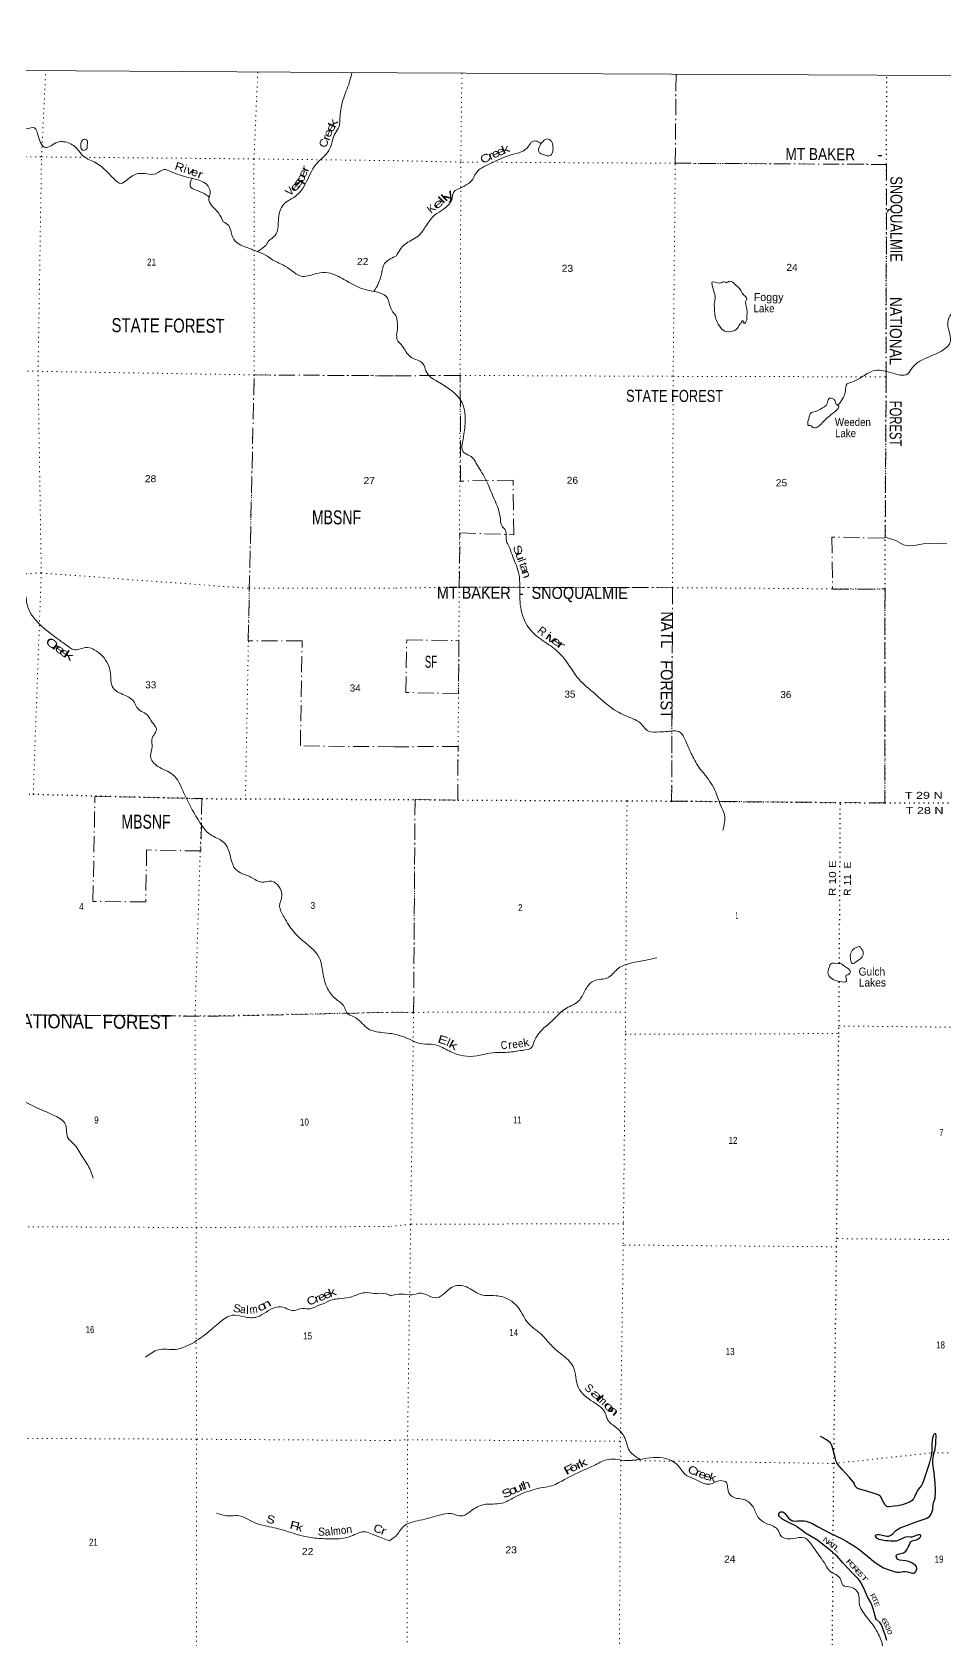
# Model space of a CAD drawing. Header units: feet. Extents: x -248627 to 3, y 0 to 184934.
# Drawn here: x -132437 to -109621, y 144746 to 184934 of the extents above; entities that cross this region are included whole.
import ezdxf
from ezdxf.enums import TextEntityAlignment as Align

# ---------------------------------------------------------------- set-up
doc = ezdxf.new("R2010")
doc.units = ezdxf.units.FT
doc.header["$LTSCALE"] = 80
doc.linetypes.add('DOT_DASHED', pattern=[7.7, 5, -1.2, 0.3, -1.2])
doc.linetypes.add('DOTTED', pattern=[1.5, 0.3, -1.2])
for name, color, linetype, lineweight in [('29', 7, 'Continuous', 25), ('30', 7, 'Continuous', 13), ('39', 7, 'Continuous', 13), ('4', 7, 'Continuous', 13), ('41', 7, 'Continuous', 13), ('44', 7, 'DOT_DASHED', 13), ('6', 7, 'DOTTED', 25), ('7', 7, 'DOTTED', 13)]:
    doc.layers.add(name, color=color, linetype=linetype, lineweight=lineweight)

msp = doc.modelspace()

# ---------------------------------------------------------------- linework, layer by layer
at = {"layer": '29'}
for points in [[(-110490.69, 148195.76), (-110587.82, 148155.67), (-110690.14, 148123.3), (-110794.45, 148099.31), (-110890.84, 148087.23), (-111011.52, 148072.18), (-111042.61, 148072.33), (-111069.96, 148082.61), (-111097.09, 148103.49), (-111122.09, 148132.62), (-111184.24, 148247.08), (-111205.62, 148299.68), (-111219.05, 148318.53), (-111239.01, 148339.33), (-111274.49, 148364.38), (-111326.65, 148385.49), (-111629.52, 148480.91), (-111780.07, 148522.53), (-111812.98, 148537.61), (-111840.11, 148560.57), (-111859.42, 148588.89), (-111886.03, 148660.76), (-111901.73, 148686.76), (-112002.15, 148806.08), (-112178.24, 148992.61), (-112297.21, 149130.36), (-112323.41, 149172.57), (-112334.78, 149201.32), (-112362.97, 149304.73), (-112401.96, 149463.13), (-112433.88, 149574.92), (-112445.4, 149606.23), (-112468.35, 149650.06), (-112482.96, 149666.76), (-112501.2, 149683.06), (-112583.15, 149743.99), (-112653.44, 149787.71), (-112683.33, 149804.51), (-112731.38, 149825.75)], [(-110516.15, 147107.53), (-110495.96, 147155.91), (-110468.83, 147195.57), (-110451.32, 147211.17), (-110412.47, 147226.88), (-110329.34, 147248.94), (-110293.51, 147264.45), (-110264.29, 147283.23), (-110245.41, 147301.67), (-110226.72, 147322.89), (-110220.46, 147337.5), (-110224.63, 147354.2), (-110241.33, 147366.72), (-110262.2, 147370.89), (-110285.16, 147370.89), (-110310.67, 147365.7), (-110422.91, 147322.89), (-110445.02, 147316.08), (-110477.18, 147314.54), (-110566.92, 147316.63), (-110594.51, 147313.24), (-110633.71, 147302.02), (-110788.16, 147226.88), (-110826.83, 147215.23), (-110871.65, 147210.18), (-110982.27, 147212.27), (-111040.83, 147217.83), (-111103.32, 147224.79), (-111224.38, 147243.58), (-111268.21, 147255.06), (-111291.17, 147268.62), (-111320.39, 147289.49), (-111337.68, 147311.09), (-111353.78, 147337.5), (-111350.86, 147355.82), (-111337.08, 147370.89), (-111307.86, 147379.24), (-111261.52, 147378.13), (-111070.56, 147337.65), (-111024.01, 147339.59), (-110988.53, 147350.02), (-110957.22, 147366.72), (-110930.11, 147389.16), (-110843.38, 147478.19), (-110802.77, 147504.47), (-110735.99, 147544.13), (-110643.27, 147580.93), (-110337.85, 147697.56), (-110091.06, 147782.06), (-110047.23, 147802.94), (-110007.57, 147830.07), (-109984.62, 147855.11), (-109955.4, 147901.03), (-109934.53, 147953.21), (-109922, 148001.21), (-109918.79, 148027.88), (-109913.65, 148134.79), (-109907.67, 148169.04), (-109866.84, 148283.3), (-109859.39, 148326.81), (-109851.04, 148406.12), (-109852.44, 148482.97), (-109860.72, 148660.91), (-109891.48, 148920.13), (-109913.66, 149090.71), (-109918.64, 149159.08), (-109917.84, 149247.25), (-109906.48, 149348.69), (-109896.96, 149403.79), (-109866.76, 149505.4), (-109861.48, 149537.37), (-109848.96, 149629.2), (-109843.89, 149723.06), (-109835.66, 149823.89), (-109838.52, 149856.7), (-109842.7, 149883.84), (-109852.3, 149894.94), (-109869.83, 149894.27), (-109884.44, 149888.01), (-109894.88, 149875.49), (-109909.49, 149844.18), (-109926.18, 149785.74), (-109936.62, 149731.47), (-109941.47, 149692.85), (-109944.97, 149650.07), (-109943.46, 149507.05), (-109958.31, 149380.11), (-110005, 149181.14), (-110028.46, 149099.06), (-110072.23, 148966.45), (-110145.73, 148741.8), (-110182.91, 148652.41), (-110207.35, 148599.71), (-110278.92, 148510.48), (-110300.87, 148476.48), (-110320.67, 148445.78), (-110372.5, 148338.65), (-110402.07, 148272.55), (-110418.82, 148250.77), (-110441.72, 148226.63), (-110490.69, 148195.76)], [(-111070.16, 144731.85), (-111106.12, 144843.72), (-111205.6, 145116.74), (-111220.83, 145143.14), (-111241.08, 145171.01), (-111326.65, 145252.41), (-111345.03, 145283.18), (-111362.14, 145333.81), (-111397.63, 145466.11), (-111408.05, 145498.69), (-111447.71, 145617.66), (-111473.84, 145677.84), (-111499.89, 145722.02), (-111557.63, 145819.02), (-111632.57, 145996.38), (-111681.46, 146108.15), (-111719.03, 146181.2), (-111744.85, 146221), (-111785.82, 146268.86), (-111926.59, 146408.74), (-112171.3, 146672.58), (-112313.87, 146834.48), (-112352.73, 146874.45), (-112426.57, 146936.75), (-112598.88, 147071.66), (-112758.43, 147199.74), (-112823.31, 147246.18), (-113102.81, 147414.72), (-113142.12, 147444.96), (-113301.08, 147565.55), (-113332.4, 147583.78), (-113452.87, 147643.56), (-113672.54, 147757.38), (-113695.56, 147771.62), (-113731.05, 147800.84), (-113754.01, 147827.97), (-113767.43, 147852.35), (-113770.7, 147880.15), (-113768.62, 147911.46), (-113756.09, 147932.33), (-113733.13, 147944.53), (-113701.83, 147946.94), (-113674.69, 147942.77), (-113644.62, 147928.48), (-113626.69, 147915.63), (-113546.18, 147811.22), (-113526.51, 147788.32), (-113497.28, 147761.18), (-113441.03, 147724.11), (-113411.71, 147717.35), (-113355.36, 147713.18), (-113305.89, 147717.15), (-113184.21, 147723.62), (-113134.19, 147719.51), (-113090.29, 147711.09), (-113021.41, 147690.22), (-112949.71, 147658.97), (-112790.02, 147572.7), (-112520.5, 147429.53), (-112190.68, 147272.94), (-112069.67, 147208.09), (-111851.68, 147073.72), (-111777.47, 147020.25), (-111464.65, 146760.35), (-111399.69, 146707.17), (-111261.94, 146615.34), (-111151.32, 146546.46), (-111066.19, 146509.36), (-110965.57, 146475.5), (-110863.3, 146446.28), (-110819.36, 146437.37), (-110756.85, 146440.02), (-110660.84, 146454.63), (-110617.08, 146453.21), (-110554.4, 146442.11), (-110553.97, 146442.02)], [(-110553.97, 146442.02), (-110427.08, 146414.97), (-110401.9, 146412.21), (-110374.9, 146423.32), (-110351.95, 146446.28), (-110334.66, 146475.3), (-110324.51, 146505.34), (-110322.73, 146540.2), (-110328.99, 146569.42), (-110345.68, 146594.47), (-110366.56, 146617.43), (-110393.03, 146636.24), (-110462.57, 146675.87), (-110529.35, 146703), (-110597.17, 146721.44), (-110756.85, 146740.57), (-110774.31, 146747.48), (-110804.86, 146763.53), (-110823.64, 146784.4), (-110833.56, 146809.36), (-110834.08, 146840.75), (-110827.82, 146861.62), (-110815.98, 146875.64), (-110790.25, 146888.76), (-110654.58, 146924.24), (-110630.91, 146936.29), (-110600.32, 146963.9), (-110562.75, 147009.81), (-110535.62, 147059.91), (-110516.15, 147107.53)]]:
    msp.add_lwpolyline(points, dxfattribs=at)
at = {"layer": '39'}
for points in [[(-126804.32, 179450.33), (-126629.82, 179573.54), (-126579.33, 179627.91), (-126532.84, 179700.45), (-126363.27, 179851.43), (-126279.95, 180228.55), (-126146.19, 180633.82), (-125891.93, 180804.8), (-125661.73, 181044.43), (-125322.02, 181653.06), (-125174.64, 181793.99), (-125002.93, 182009.53), (-124863.15, 182402.68), (-124766.1, 182573.98), (-124745.67, 182725.26), (-124731.19, 182933.04), (-124607.37, 183412.99), (-124500.04, 183699.27), (-124443.14, 183923.87)], [(-143119.97, 175594.09), (-142974.66, 175700.73), (-142913.83, 175898.33), (-142875.36, 176108.8), (-142767.89, 176356.03), (-142467.49, 176405.86), (-142116.67, 176469.71), (-141894.64, 176648.82), (-141467.02, 176833.57), (-140888.51, 176860.64), (-140235.84, 176659.57), (-139851.31, 176420.71), (-139657.97, 176333.55), (-139430.12, 176389.58), (-139264.35, 176661.62), (-139072.13, 177076.86), (-138928.78, 177217.8), (-138894.19, 177397.3), (-138911.76, 177714.1), (-138745.92, 178028.51), (-138572.09, 178302.56), (-138551.41, 178591.03), (-138625.58, 178817.16), (-138683.54, 179089.66), (-138731.22, 179473.1), (-138664.36, 179668.67), (-138484.88, 179724.8), (-138409.83, 179984.92), (-138356.92, 180267.28), (-138257.19, 180805.78), (-138144.14, 180906.43), (-137904.09, 181020.95), (-137724.28, 181256.64), (-137502.25, 181435.76), (-137431.49, 181554.66), (-137463.48, 181697.97), (-137459.21, 181831.13), (-137328.11, 181879.28), (-137138.68, 181866.79), (-137009.39, 182029.95), (-136940.4, 182284.03), (-136722.42, 182455.09), (-136072.88, 182754.39), (-135716.04, 182806.12), (-135512.77, 182640.26), (-135176.74, 182326.85), (-134981.1, 182399.08), (-134706.86, 182473.18), (-134358.01, 182561.24), (-134025.13, 182740.13), (-133700.48, 182822.19), (-133462.85, 182712.76), (-132922.83, 182634.99), (-132584.42, 182521.31), (-132378.8, 182541.07), (-132280.44, 182318.93), (-132081.39, 182048.16), (-131926.07, 182120.48), (-131766.71, 182190.77), (-131458.44, 182135.67), (-131313.53, 182020.37), (-131178.79, 181852.63), (-130888.84, 181692.65), (-130395.79, 181271.98), (-130214.61, 181152.57), (-130071.36, 181235), (-129784.86, 181397.84), (-129567.2, 181389.33), (-129341.45, 181394.92), (-129139.71, 181499.43), (-128998.7, 181458.79), (-128569.65, 181312.64), (-128001.81, 181016.92), (-127987.92, 180895.83), (-128020.37, 180782.91), (-127779.17, 180415.21), (-127662.66, 180195.05)], [(-131061.41, 182116.7), (-131063.23, 182227.67), (-131133.72, 182258.08), (-131202.34, 182203.74), (-131220.7, 182082.72), (-131180.57, 181981.76), (-131073.68, 182019.88), (-131061.41, 182116.7)], [(-123330.85, 179343.59), (-123121.31, 179629.63), (-122789.52, 179836.27), (-122617.21, 180047.61), (-122414.41, 180323.45), (-122016.78, 180624.57), (-121947.4, 180746.03), (-121907.68, 180927.21), (-121794.35, 181009.54), (-121424.05, 181258.44), (-121348.89, 181399.49), (-120978.59, 181648.38), (-120509.5, 181854.46), (-120129.5, 181984.16), (-120026.19, 182086.73), (-119928.9, 182203.46), (-119819.87, 182205.03), (-119717.09, 182146.04)], [(-119717.08, 182148.06), (-119751.64, 182075.5), (-119778.18, 181986.75), (-119754.17, 181920), (-119661.42, 181879.23), (-119485.87, 181848.21), (-119437.21, 181908.6), (-119418.52, 182068.06), (-119456.44, 182205.55), (-119563.25, 182264.55), (-119644.14, 182226.52), (-119717.09, 182146.04)], [(-128442.77, 181270.8), (-128479.4, 181066.31), (-128340.47, 180985.32), (-128139.07, 180900.17), (-128019.54, 180820.04)], [(-127663.23, 180196.13), (-127521.75, 180097.92), (-127461.59, 179930.33), (-127363.22, 179710.21), (-127049.09, 179546.15), (-126926.24, 179495.46), (-126805.39, 179450.82)], [(-126805.39, 179450.82), (-126557.68, 179337.33), (-126416.77, 179238.18), (-126112.7, 179088.26), (-125679.83, 178829.12), (-125318.91, 178903.03), (-125040.75, 178916.59), (-124646, 178754.38), (-124100.25, 178497.03), (-123892.73, 178454.23)], [(-123891.92, 178453.97), (-123783.55, 178643.67), (-123706.51, 178895.71), (-123605.22, 179175.96), (-123484.13, 179264.49), (-123330.85, 179343.59)], [(-123892.73, 178454.23), (-123673.16, 178385.19), (-123556.44, 178284.07), (-123474.26, 178031.7), (-123341.72, 177847.34)], [(-114720.71, 178478.45), (-114894.84, 178656.61), (-115029.97, 178699.58), (-115066.4, 178673.48), (-115126.92, 178689.88), (-115246.14, 178660.08), (-115439.89, 178683.1), (-115434.1, 178602.29), (-115384.22, 178418.31), (-115364.36, 178317.25), (-115385.14, 178135.58), (-115377.49, 178004.28), (-115363.95, 177822.47), (-115283.8, 177636.34), (-115159.12, 177480.33), (-114979.53, 177447.27), (-114803.58, 177537.43), (-114736.61, 177642.16), (-114694.02, 177700.55), (-114689.93, 177716.69), (-114669.75, 177714.59), (-114635.64, 177647.81), (-114603.25, 177675.94), (-114570.52, 177805.06), (-114567.89, 177992.86), (-114593.75, 178114.14), (-114595.44, 178213.1), (-114566.99, 178269.53), (-114601.14, 178322.18), (-114683.66, 178405.32), (-114720.71, 178478.45)], [(-112295.58, 175607.05), (-112107.24, 175957.14), (-112060.2, 176140.72), (-111981.35, 176174.72), (-111702.28, 176308.88), (-111417.08, 176467.24), (-110983.12, 176425.06), (-110549.13, 176395), (-110431.52, 176550.02), (-110214.9, 176726.84), (-109707.36, 176961.03), (-109488.6, 177178.23), (-109547.68, 177636.91), (-109413.48, 177927.16), (-109332.58, 177969.24), (-109243.27, 178112.26)], [(-123341.72, 177847.34), (-123300.31, 177562.5), (-123325.24, 177351.03), (-123292.72, 177213.3), (-123214.26, 177125.82), (-123015.27, 176850.34), (-122856.08, 176754.77), (-122658.59, 176636.82), (-122596.55, 176468.95), (-122300.63, 176197.11), (-121690.59, 175667.5), (-121613.54, 175146.15), (-121673.5, 174712.2), (-121660.24, 174445.57), (-121569.59, 174380.57), (-121434.58, 174299.23), (-121334.11, 174151.39), (-121111.21, 173778.88), (-120926.83, 173356.04), (-120732.86, 172777.66), (-120699.12, 172597.79), (-120600.59, 172474.19), (-120581.26, 172211.57), (-120521.09, 172088.13), (-120441.02, 171875.76), (-120278.93, 171428.77), (-120246.35, 170893.47), (-120179.44, 170358.02), (-119878.12, 169884.21), (-119696.88, 169740.08), (-119346.36, 169494.27), (-119034.58, 169135.53), (-118773.31, 168764.88), (-118360.62, 168389.57), (-117812.88, 167949.07), (-117421.76, 167771.76), (-117238.36, 167668.01), (-117033.09, 167461.17), (-116752.51, 167439.82), (-116542.49, 167453.09), (-116243.72, 167437.72), (-116099.09, 167210.94), (-115958.75, 166905.41), (-115772.1, 166561.32), (-115617.26, 166366.81), (-115540.87, 166265.52), (-115398.25, 166040.76), (-115220, 165595.74), (-115131.9, 165367.17), (-115169.49, 164985.63)], [(-112930.09, 175053.51), (-112851.21, 175041.33), (-112746, 175107.54), (-112494.86, 175346.82), (-112296.16, 175604.5), (-112336.46, 175628.9), (-112352.43, 175685.51), (-112475.27, 175784.98), (-112523.77, 175769.02), (-112560.5, 175650.02), (-112730.55, 175513.4), (-112864.02, 175447.3), (-112975.18, 175413.43), (-113015.95, 175294.45), (-113044.52, 175201.67), (-113030.7, 175104.67), (-112966.12, 175096.33), (-112931.92, 175055.8)], [(-136429.06, 172997.9), (-136302.47, 172783.77), (-136202.24, 172476.89), (-135704.86, 172223.68), (-135277.62, 172194.56), (-135154.71, 172176.15), (-134862.92, 171921.34), (-134611.36, 171704.94), (-134230.79, 171502.4), (-134039.57, 171360.78), (-133485.3, 171361.67), (-133086.56, 171177.25), (-132776.56, 170958.71), (-132613.48, 170859.52), (-132575.49, 170694), (-132493.3, 170441.63), (-132342.52, 170231.49), (-131760.92, 169740.02), (-131513.33, 169561.96), (-131408.63, 169501.22), (-131049.77, 169552.95), (-130882.59, 169496.12), (-130540.6, 169130.23), (-130482.52, 168928.35), (-130414.68, 168542.85), (-130128.81, 168360.68), (-129879.21, 168178.58), (-129823, 168053.38), (-129565.34, 167871.26), (-129424.62, 167667.2), (-129332.16, 167527.79), (-129445.52, 167251.61), (-129433.75, 167074.04), (-129478.52, 166834.03), (-129295.57, 166579.44), (-128929.1, 166380.96), (-128641.73, 165912.29), (-128294.22, 165257.87), (-127968.41, 164865.79), (-127674.44, 164701.76), (-127565.83, 164572.42), (-127351.19, 164007.04), (-126962.55, 163806.51), (-126692.69, 163686.92), (-126450.79, 163706.6), (-126193.43, 163355.01), (-126250.35, 163086.78), (-126139.99, 162810.14), (-126023.45, 162612.18), (-125743.88, 162286.77), (-125252.99, 161789.44), (-125170.99, 161432.15), (-125050.81, 161018.3), (-124847.69, 160767.7), (-124636.41, 160569.54), (-124582.24, 160434.25), (-124346.67, 160294.55), (-124030.74, 160017.5), (-123692.29, 159928.03), (-123437.57, 159898.66)], [(-153644.94, 164464.14), (-153483.75, 164431.53), (-153193.77, 164289.71), (-152680.04, 164161.55), (-152444.29, 164128.79), (-152244.95, 164017.41), (-152049.51, 163982.71), (-151673.18, 163663.16), (-151246.31, 163426.23), (-150970.47, 163268.29), (-151009.16, 163048.45), (-151035.82, 162794.29), (-150927.24, 162652.83), (-150673.5, 162533.28), (-150571.06, 162333.32), (-150492.96, 162052.71), (-150378.4, 161872.91), (-150211.7, 161549.75), (-149865.64, 161206.05), (-149531.67, 160868.43), (-148972.59, 160181.3), (-148684.93, 159874.03), (-148163.04, 159798.32), (-147953.51, 159753.51), (-147826.77, 159622.1), (-147454.01, 159558.8), (-147145.9, 159408.86), (-146754.88, 159416.14), (-146251.21, 159296.07), (-145854.69, 158996.66), (-145331.7, 158911.21), (-144982.21, 158863.73), (-144631.58, 158822.67), (-144400.15, 158626.49), (-144313.74, 158481.04), (-143997.32, 158470.31), (-143598.58, 158283.87), (-143183.87, 158014.69), (-143006.24, 158161.61), (-142842.81, 158258.12), (-142481.92, 158315.9), (-142240.3, 158184.26), (-142012.83, 158022.39), (-141708.59, 157967.29), (-141191.05, 157714.04), (-140806.28, 157606.32), (-140155.27, 157607.01), (-139802.66, 157543.74), (-139532.52, 157577.49), (-139292.68, 157574.99), (-138964.51, 157370.54), (-138509.1, 157317.15), (-138367.71, 157484.33), (-138272.89, 157536.59), (-138099.49, 157574.57), (-137895.81, 157632.67), (-137698.4, 157573.76), (-137460.59, 157561.17), (-137256.94, 157607.16), (-137170.19, 157651.37), (-136815.59, 157575.99), (-136716.81, 157585.88), (-136257.03, 157720.12), (-135997, 157737.75), (-135716.93, 157686.74), (-135444.69, 157764.87), (-135279.58, 157673.74), (-134822.06, 157674.83), (-134546.06, 157603.65), (-134332.7, 157441.81), (-134081.08, 157267.78), (-133869.25, 157376.3), (-133747.63, 157761.42), (-133664.64, 157956.96), (-133414.49, 158077.5), (-132841.87, 158195.38), (-132698.75, 158205.17), (-132418.79, 158095.65), (-131873.03, 157848.39), (-131601.33, 157625.9), (-131577.4, 157482.6), (-131551.51, 157309.03), (-131402.66, 157147.32), (-131187.56, 156832.13), (-130996.65, 156519.01), (-130910.4, 156288.83)], [(-111758.67, 162079.62), (-111884.02, 162029.64), (-111971.22, 161910.85), (-111977.79, 161755.38), (-111937.74, 161654.24), (-111830.57, 161702.26), (-111662.45, 161867.17), (-111666.22, 161949.98), (-111712.4, 162028.94), (-111758.67, 162079.62)], [(-116821.35, 161797.58), (-117128.47, 161726.14), (-117518.4, 161651.01), (-117809.6, 161508.83), (-118052.58, 161295.76), (-118387.99, 161220.4), (-118560.1, 161069.65), (-118710.38, 160801.68), (-118793.49, 160699.02), (-119121.18, 160514.58), (-119384.45, 160269.29), (-119781.4, 159895.29), (-119895.16, 159683.71), (-119937.93, 159570.8), (-120180.51, 159480.92), (-120544.09, 159433.95), (-120778.32, 159426.84), (-121073.19, 159399.78), (-121240.91, 159358.07), (-121888.86, 159407.19), (-122217.43, 159570.11), (-122451.44, 159633.68), (-122667.45, 159640.63), (-123097, 159797.9), (-123235.87, 159847.9), (-123437.57, 159898.66)], [(-112135.1, 161188.54), (-112355.05, 161227.82), (-112540.27, 161390.15), (-112535.95, 161476.97), (-112515.52, 161551.61), (-112458.66, 161652.35), (-112305.22, 161647.67), (-112226.46, 161655.43), (-112125.74, 161582.31), (-111982.82, 161448.43), (-112027.47, 161379.95), (-112088.13, 161349.91), (-112082.38, 161256.99), (-112082.54, 161208.52), (-112135.1, 161188.54)], [(-123475.61, 153348.79), (-123208.7, 153390.44), (-122930.14, 153371.12), (-122713.96, 153412.64), (-122520.36, 153343.17), (-122316.58, 153299.92), (-121901.76, 153580.94), (-121582.79, 153567.51), (-121228.06, 153378.23), (-120792.06, 153342.1), (-120356.63, 153130.28), (-120021.02, 152648.25), (-119670.69, 152345.89), (-119435.31, 152084.4), (-119199.74, 151881.48), (-118914.03, 151577.37), (-118780.48, 151045.69), (-118412.14, 150694.8), (-118100.17, 150392.6), (-118066.22, 150277.35), (-117860.95, 150070.51), (-117621.59, 149792.85), (-117477.38, 149434.8), (-117306.2, 149298.79), (-117241.73, 149256.11)], [(-129600.3, 151813.09), (-129279.5, 151996.04), (-128850.18, 152007.27), (-128499.26, 152125.6), (-128057.33, 152419.27), (-127740.41, 152691), (-127437.78, 152857.85), (-127137.53, 152818.9), (-126813.04, 152816.22), (-126591.11, 152936.83), (-126347.02, 153057.39), (-126111.23, 153042.78), (-125935.99, 152977.86), (-125675.9, 153027.77), (-125486.45, 153021.33), (-125290.8, 153103.66), (-125159.71, 153147.78), (-124935.8, 153248.2), (-124772.5, 153274.1), (-124506.39, 153305.84), (-124121.21, 153424.09), (-123889.46, 153407.48), (-123587.16, 153392.74), (-123475.61, 153348.79)], [(-117244.17, 149257.73), (-117631.49, 149231.46), (-117924.14, 149264.98), (-118118.07, 149233.47), (-118427.48, 149083.29), (-118708.51, 148963.27), (-119266.7, 148676.79), (-119446.66, 148596.75), (-119660.81, 148555.22), (-119923.5, 148491.68), (-120386.46, 148307.8), (-120689.79, 148161.63), (-121150.25, 148125.15), (-121455.62, 147974.95), (-121702.37, 147842.68), (-121958.6, 147900.29), (-122257.54, 147863.15), (-122744.55, 147733.89), (-123154.93, 147578.06), (-123349.53, 147340.56), (-123436.57, 147272.26), (-123508.29, 147221.13)], [(-117241.73, 149256.11), (-116581.45, 149273.58), (-116285.22, 149096.66), (-116110.28, 148877.83), (-115886.52, 148767.85), (-115491.21, 148636.97), (-115232.49, 148724.77), (-115083.23, 148677.7), (-115037.48, 148467.48), (-114922.87, 148319.58), (-114614.21, 148243.59), (-114416.91, 148067.08), (-114288.54, 147808.05), (-114085.11, 147655.75), (-113804.95, 147505.15), (-113720.66, 147347.28), (-113426.11, 147277.4), (-113133.29, 147296.38), (-112903.91, 147051.08), (-112598.45, 146611.58), (-112501.99, 146471.84), (-112240.14, 146278.9), (-112168, 146110.99), (-111968.27, 146063.71), (-111781.02, 145903.4), (-111763.64, 145660.98), (-111581, 145324.99), (-111305.64, 144938.13), (-111177.52, 144600.34), (-111146.25, 144285.17), (-111208.03, 143911.81), (-111232.71, 143772.57), (-111156.14, 143727.82), (-110932.65, 143535.05), (-110878.45, 143437.89), (-111044.53, 143279.03), (-111396.44, 143094.69), (-111651.24, 142972.55), (-111781.09, 142777.19), (-111980.4, 142333.72), (-112013, 142245)], [(-127829.63, 147911.44), (-127493.16, 147844.17), (-127307.72, 147851.86), (-126884.77, 147679.5), (-126445.6, 147561.59), (-126217.94, 147504.63), (-125466.52, 147301.34), (-125073.54, 147272.29), (-124466.75, 147335.62), (-124107.79, 147447.87), (-123936.58, 147387), (-123682.8, 147289.63), (-123508.21, 147221.1)], [(-94075.51, 144349.36), (-94289.24, 144276.19), (-94547.46, 144343.9), (-94660.63, 144447.87), (-95027.35, 144541.78), (-95298.02, 144504.52), (-95728.62, 144336.66), (-95880.02, 144345.36), (-96083.28, 144550.17), (-96193.39, 144839.42), (-96330.08, 145023.76), (-96499.2, 145171.88), (-96612.26, 145174.36), (-96790.07, 145132.69), (-96927.16, 145195.86), (-97042, 145273.07), (-97136.82, 145295.68), (-97306.15, 145377.16), (-97566.11, 145531.72), (-97862.67, 145605.64), (-98484.35, 145662.73), (-98712.5, 145663.68), (-99023.62, 145606.39), (-99186.85, 145701.98), (-99483.07, 145880.92), (-99988.99, 146143.53), (-100297.2, 146360.89), (-100380.12, 146318.82), (-100550.42, 146103.44), (-100698.31, 145948.54), (-101084.7, 145717.89), (-101361.52, 145654.41), (-101668.41, 145655.68), (-102055.62, 145794.6), (-102442.55, 146018.35), (-102847.88, 146169.46), (-103116.4, 146174.61), (-103310.38, 146128.96), (-103745.14, 145922.75), (-103874.34, 145929.34), (-104096.49, 146128.68), (-104428.47, 146268.88), (-104563.47, 146356.28), (-104896.64, 146347.56), (-105353.21, 146266.64), (-105612.11, 146122.3), (-105761.64, 146121.07), (-106008.81, 146095.05), (-106789.35, 146138.43), (-107106.25, 146108.27), (-107355.1, 145953.8), (-107505.22, 145734.29), (-107550.74, 145397.22), (-107620.6, 145023.9), (-107724.36, 144781.98), (-107862.29, 144588.68), (-108051.22, 144461.78), (-108773.22, 144136.43), (-108958.75, 143930.8), (-109175.72, 143642.91), (-109481.54, 143355.38), (-109938.55, 143137.14), (-110197.68, 142926.16), (-110395.02, 142483.63), (-110446.34, 142206.22), (-110521.16, 142170.18), (-110690.92, 142122.41), (-111026.16, 142099.56), (-111238.38, 142029.75), (-111331.71, 141890.79), (-111448.75, 141672.41), (-111535.48, 141485.87), (-111652.56, 141399.11), (-111986.36, 141124.05), (-112093.73, 141013.42), (-112342.55, 140865.01), (-112508.75, 140669.8), (-112553.83, 140468.03), (-112663.83, 140169.6), (-112834.75, 139764.38), (-112990.75, 139599.43), (-113112.31, 139470.68), (-113262.38, 139267.33), (-113645.34, 138848.85), (-113853.56, 138770.95), (-114009.17, 138727.16), (-114122.38, 138681.18), (-114310.53, 138566.84), (-114620.06, 138378.29), (-114772.04, 138207.25), (-114782.66, 138045.74), (-114810.8, 137949.99)], [(-112013, 142245), (-112177.63, 141910.44), (-112354.36, 141579.96), (-112438.19, 141259.21), (-112553.96, 141047.64), (-112905.25, 140435.15), (-112954.43, 140211.19), (-112979.71, 139890.19), (-112988.08, 139799.35), (-112996.33, 139744.86), (-112968.01, 139762.91), (-112901.01, 139875.73), (-112793.22, 140115.61), (-112688.94, 140519.08), (-112567.06, 140744.76), (-112257.11, 141064.59), (-111930.09, 141368.74), (-111726.28, 141477.19), (-111708.93, 141563.96), (-111622.21, 141689.76), (-111478.89, 141956.02), (-111385.52, 142109.12), (-111175.3, 142180.95), (-110795.63, 142207.66), (-110561.29, 142249.1), (-110524.66, 142337.81), (-110448.71, 142719.18), (-110217.32, 143093.86), (-109812.55, 143389.06), (-109411.94, 143647.92), (-109071.53, 144020.13), (-108899.48, 144150.69), (-108422.19, 144395.1), (-108018.7, 144583.25), (-107827.44, 144748.08), (-107678.86, 145113), (-107673.25, 145597.66), (-107554.95, 145964.72), (-107328.22, 146147.56), (-106945.46, 146264.23), (-106143.24, 146212.17), (-105805.01, 146199.16), (-105700.67, 146207.49), (-105403.34, 146371.86), (-104886.21, 146450.51), (-104486.52, 146424.62), (-104200.06, 146350.74), (-104033.11, 146154.16), (-103880.04, 146040.43), (-103708.22, 146102.33), (-103307.27, 146271.83), (-102851.96, 146267.49), (-102399.75, 146141.36), (-101855.52, 145858.4), (-101468.26, 145737.65), (-101290.88, 145762.11), (-101159.04, 145831.29), (-100766.6, 146059.9), (-100493.05, 146359.68), (-100373.71, 146427.85), (-100270.72, 146433.48), (-99992.6, 146276.83), (-99508.93, 145998.16), (-99361.8, 145918.79), (-99071.53, 145774.21), (-98696.14, 145728.23), (-98177.25, 145726.09), (-97709.06, 145653.48), (-97259.44, 145461.79), (-97005.52, 145315.33), (-96824.01, 145249.96), (-96636.1, 145293.61), (-96510.9, 145299.16), (-96216.76, 145102.05), (-96036.52, 144648.93), (-95815.03, 144462.23), (-95576.61, 144515.77), (-95089.63, 144634.93), (-94750.61, 144581.02), (-94419.82, 144476.66), (-94248.44, 144405.27), (-94077.67, 144348.62)]]:
    msp.add_spline(points, degree=3, dxfattribs=at)
at = {"layer": '4'}
msp.add_lwpolyline([(-246606.45, 184933.97), (-215781.67, 184615.95), (-184956.48, 184340.33), (-154130.93, 184107.12), (-123305.1, 183916.31), (-92479.02, 183767.9), (-61652.78, 183661.9), (-30826.42, 183598.29), (0, 183577.08), (0, -0.01), (-31078.93, 21.37), (-62157.81, 85.49), (-93236.57, 192.37), (-124315.16, 342), (-155393.5, 534.37), (-186471.55, 769.49), (-217549.26, 1047.36), (-248626.55, 1367.98)], close=True, dxfattribs=at)
msp.add_lwpolyline([(-246606.45, 184933.97), (-215781.67, 184615.95), (-184956.48, 184340.33), (-154130.93, 184107.12), (-123305.1, 183916.31), (-92479.02, 183767.9), (-61652.78, 183661.9), (-30826.42, 183598.29), (0, 183577.08), (0, -0.01), (-31078.93, 21.37), (-62157.81, 85.49), (-93236.57, 192.37), (-124315.16, 342), (-155393.5, 534.37), (-186471.55, 769.49), (-217549.26, 1047.36), (-248626.55, 1367.98)], close=True, dxfattribs=at)
at = {"layer": '44'}
for points in [[(-116339.65, 183879.07), (-116360.19, 181657.21), (-111081.12, 181627.12), (-111087.18, 176316.73), (-111111.58, 172299.83), (-111142.41, 172287.33), (-112442.92, 172311.43), (-112424.7, 171008.78), (-111115.81, 171015.33), (-111117, 170919.77), (-111120.46, 165669.42), (-111116.43, 165667.38), (-116451.97, 165713.88), (-116427.35, 171047.2), (-121761.03, 171059.36), (-121742.64, 172418.39), (-120399.83, 172369.86), (-120411.72, 173733.06), (-121726.57, 173710.78), (-121734.57, 176354.3), (-123346.76, 176343.49)], [(-123397.78, 167070.4), (-125731.54, 167090.52), (-125687.18, 169721.43), (-127036.56, 169718.06), (-126886.38, 176366.01), (-123346.76, 176343.49)], [(-111111.58, 172299.83), (-111066.3, 172294.31), (-110846.61, 172224.94), (-110652.12, 172119.22), (-110583.42, 172098.11), (-110504.04, 172092.49), (-110383.49, 172103.1), (-110164.25, 172140.63), (-110006.25, 172151.04), (-109784.67, 172159.17), (-109667.46, 172155.08), (-109569.58, 172143.21)], [(-123434.3, 160432.48), (-122900.28, 160429.17), (-122866.02, 165751.16), (-121797.81, 165738.38), (-121790.19, 167077.73), (-123397.78, 167070.4)], [(-130919.08, 163203.72), (-130866.85, 165827.38), (-128194.53, 165774.18), (-128220.59, 164465.13), (-129575.97, 164492.11), (-129597.15, 163190.78), (-130912.25, 163203.58)], [(-154363.82, 150246.73), (-143623.43, 150113.15), (-143625.53, 152840.86), (-144910.36, 152831.51), (-144955.73, 151505.94), (-148970.75, 151544.5), (-148938.4, 155535.01), (-146259.79, 155503.39), (-146264.77, 156728.03), (-143608.69, 156695.21), (-143597.83, 157825.21), (-141602.25, 157781.83), (-141594.21, 160424.81), (-127775.6, 160333.75), (-123434.3, 160432.48)]]:
    msp.add_lwpolyline(points, dxfattribs=at)
msp.add_lwpolyline([(-123098.04, 168426), (-123073.79, 169740.56), (-121767.2, 169722.5), (-121781.52, 168404.08)], close=True, dxfattribs=at)
at = {"layer": '6'}
msp.add_line((-112256.64, 161659.08), (-112233.01, 165676.39), dxfattribs=at)
for points in [[(-111117.04, 165671.7), (-111115.81, 171015.33), (-111086.47, 176310.38), (-111081.12, 181627.12), (-111071.57, 183852.34)], [(-154255.6, 165980.38), (-154043.46, 165984.78), (-153586.11, 165991.56), (-148776.75, 165967.44), (-148258.73, 165980.51), (-143494.13, 165922.37), (-142992.26, 165925.39), (-138839.14, 165868.88), (-137534.15, 165878.25), (-133474.99, 165893.89), (-132410.81, 165885.67), (-128194.53, 165774.18), (-127104.13, 165769.94), (-123405.05, 165750.23)], [(-123405.05, 165750.23), (-122866.02, 165751.16), (-121797.81, 165738.38), (-117565.73, 165718.51), (-116451.97, 165713.88), (-112234.16, 165676.4), (-111116.43, 165667.38), (-107228.36, 165671.81), (-101922.39, 165641.84), (-97909.81, 165625.28)], [(-112411.88, 147233.18), (-112396.34, 149155.34), (-112326.23, 154571.38), (-112325.56, 154775.35), (-112272.54, 159902.68), (-112265.87, 160090.47), (-112259.31, 161205.76)], [(-112446.01, 141629), (-112436.9, 144137.01), (-112414.07, 146962)]]:
    msp.add_lwpolyline(points, dxfattribs=at)
at = {"layer": '7'}
for p, q in [((-117606.93, 159882.28), (-112272.54, 159902.68)), ((-112326.23, 154571.38), (-117660.41, 154615.61))]:
    msp.add_line(p, q, dxfattribs=at)
for points in [[(-132410.81, 165885.67), (-132209.38, 171413.54), (-132288.98, 176455.74), (-132202.74, 181814.36), (-132097.57, 183966.42)], [(-126796.15, 183935.8), (-126891.92, 181765.21), (-126886.38, 176366.01), (-127007.53, 171031.46), (-127104.13, 165769.94)], [(-121693.99, 183907.51), (-121721.48, 181685.78), (-121734.57, 176354.3), (-121761.03, 171059.36), (-121797.81, 165738.38)], [(-116451.97, 165713.88), (-116427.35, 171047.2), (-116412.65, 176330.34), (-116360.19, 181657.21), (-116339.65, 183879.07)], [(-142772.1, 181856.07), (-137522.25, 181818.84), (-132202.74, 181814.36), (-126891.92, 181765.21), (-123317.17, 181720.69)], [(-121292.62, 181683.49), (-121721.48, 181685.78), (-123317.17, 181720.69)], [(-111081.12, 181627.12), (-116360.19, 181657.21), (-120999.88, 181681.93)], [(-123346.76, 176343.49), (-126886.38, 176366.01), (-132288.98, 176455.74), (-137560.15, 176500.58), (-142832.12, 176566.84)], [(-123346.76, 176343.49), (-121734.57, 176354.3), (-116412.65, 176330.34), (-111086.46, 176316.43)], [(-142944.4, 171237.69), (-137629.58, 171168.35), (-132209.38, 171413.54), (-127007.53, 171031.46), (-123375.95, 171037.46)], [(-111121.89, 171009.3), (-116427.35, 171047.2), (-121761.03, 171059.36), (-123375.95, 171037.46)], [(-128194.53, 165774.18), (-128365.16, 160349.75), (-128338.8, 155050.82), (-128328.17, 149760.6), (-128331.77, 144401.8), (-128333.32, 139065.2), (-128187.51, 138022.6)], [(-122866.02, 165751.16), (-122900.28, 160429.17), (-122974.88, 155134.34), (-123052.97, 149748.62), (-123066.26, 144423.21), (-123107.75, 139116.1)], [(-117565.73, 165718.51), (-117603.1, 160439.65), (-117606.93, 159882.28), (-117654.64, 155148.74), (-117660.41, 154615.61), (-117730.89, 149708.48), (-117722.35, 149229.82), (-117760.29, 144395.26), (-117767.07, 144173.14), (-117704.49, 144170.86), (-112436.9, 144137.01), (-108938.02, 144125.33)], [(-143570.42, 160491.09), (-138946.02, 160408.99), (-133665.35, 160374.23), (-128364.08, 160338.88), (-123434.3, 160432.48)], [(-123434.3, 160432.48), (-122902.45, 160431.34), (-117603.1, 160439.65)], [(-112265.87, 160090.47), (-107242.65, 160037.43), (-101928.72, 159973.09), (-96606.47, 159987.48), (-92577.39, 159929.48)], [(-143614.38, 155129.55), (-138952.45, 155114.81), (-133617.42, 155077.72), (-128338.8, 155050.82), (-123463.76, 155080.61)], [(-117654.64, 155148.74), (-122974.88, 155134.34), (-123463.76, 155080.61)], [(-92599.16, 154657.16), (-96627.83, 154662.11), (-101939.82, 154700.18), (-107243.77, 154730.15), (-112325.56, 154775.35)], [(-123493.2, 149729.48), (-128328.17, 149760.6), (-133630.97, 149787.54), (-138960.02, 149792.35), (-143650.12, 149809.97)], [(-123493.2, 149729.48), (-123052.97, 149748.62), (-117730.89, 149708.48)], [(-117722.35, 149229.82), (-112396.34, 149155.34), (-109924.17, 149419.79), (-107275.22, 149406.84), (-101947.03, 149382.83), (-96635, 149354.85), (-92621.23, 149305.88)]]:
    msp.add_lwpolyline(points, dxfattribs=at)

# ---------------------------------------------------------------- texts
at = {"layer": '30'}
for s, rotation, width, p in [('N', 321.244, 1.45, (-112621.21, 147179.34)), ('A', 321.244, 1.65, (-112525.83, 147101.17)), ('T', 321.941, 1.8, (-112447.28, 147044.02)), ('L', 321.941, 1.8, (-112352.27, 146967.48)), ('F', 312.846, 1.85, (-112044.17, 146638.45)), ('O', 312.846, 1.55, (-111973.04, 146564.88)), ('R', 312.846, 1.6, (-111896.18, 146479)), ('E', 311.452, 1.7, (-111820.36, 146397.52)), ('T', 310.565, 1.9, (-111677.38, 146239.46)), ('R', 300.764, 1.25, (-111464.77, 145798.55)), ('T', 297.661, 1.45, (-111413.48, 145710.11)), ('E', 290.44, 1.1, (-111378.45, 145612.92)), ('6', 306.166, 1.8, (-111178.03, 145184.15)), ('3', 297.011, 1.45, (-111130.77, 145110.99)), ('3', 290.02, 1.25, (-111097.5, 145024.52)), ('0', 290.02, 1.35, (-111058.83, 144918.43))]:
    msp.add_text(s, height=120, rotation=rotation, dxfattribs=dict(at, width=width)).set_placement(p, align=Align.CENTER)
msp.add_text('S', height=120, rotation=315.182, dxfattribs=at).set_placement((-111764.78, 146343.75), align=Align.CENTER)
at = {"layer": '41'}
for s, rotation, width, p in [('e', 65.802, 1.3, (-124951.33, 182370.84)), ('k', 63.726, 1.55, (-124825.37, 182613.05)), ('e', 60.445, 1.45, (-124885.97, 182502.15)), ('C', 71.605, 1.1, (-125053.28, 182128.92)), ('r', 70.906, 1.3, (-124992.72, 182260.79)), ('k', 22.928, 1.45, (-120564.26, 181918.15)), ('R', 341.471, 1.2, (-128781.46, 181471.16)), ('C', 28.079, 1.3, (-121064.7, 181693.11)), ('r', 24.502, 1.5, (-120931.26, 181757.87)), ('e', 24.502, 1.3, (-120815.96, 181811.24)), ('e', 22.928, 1.3, (-120688.99, 181865.4)), ('v', 340.907, 1.25, (-128518.99, 181383.6)), ('e', 341.801, 1.15, (-128399.41, 181339.08)), ('r', 340.615, 1.3, (-128262.34, 181286.3)), ('s', 53.143, 2, (-125711.68, 181120.69)), ('p', 60.388, 1.6, (-125638.03, 181232.57)), ('e', 64.879, 1.35, (-125579.1, 181364.2)), ('r', 66.879, 1.45, (-125522.32, 181485.06)), ('e', 43.799, 2, (-125786.34, 181020.16)), ('l', 43.068, 1.75, (-122067.35, 180718.78)), ('y', 42.068, 2.05, (-121971.89, 180787.59)), ('e', 38.502, 1.75, (-122231.98, 180570.13)), ('l', 44.229, 1.8, (-122133.62, 180668.82)), ('S', 290.568, 1.3, (-120387.95, 171962.05)), ('u', 290.787, 1.35, (-120328.04, 171803.57)), ('t', 289.08, 1.05, (-120252.93, 171597.84)), ('a', 289.08, 1.25, (-120215.61, 171492.11)), ('n', 288.775, 1.25, (-120170.09, 171353.22)), ('C', 321.809, 1.55, (-132006.83, 169578.78)), ('r', 321.809, 1.95, (-131892.36, 169489.67)), ('i', 325.926, 1.45, (-119586.87, 169762.25)), ('v', 322.926, 1.85, (-119494.99, 169694.12)), ('e', 325.76, 1.6, (-119390.18, 169628.87)), ('r', 322.233, 1.95, (-119272.77, 169538.46)), ('e', 323.743, 1.7, (-131793.37, 169422.08)), ('e', 324.811, 1.65, (-131685.31, 169342.53)), ('k', 326.98, 1.8, (-131572.05, 169270)), ('E', 342.532, 1.35, (-122199.69, 159648.4)), ('k', 332.519, 1.6, (-121953.17, 159526.8)), ('C', 7.698, 0.85, (-120626.51, 159515.68)), ('e', 6.904, 0.9, (-120355.49, 159538.04)), ('e', 8.904, 0.9, (-120211.52, 159557.84)), ('k', 10.304, 1.1, (-120071.11, 159581.53)), ('k', 21.424, 1.4, (-124901.94, 153343.52)), ('S', 348.5, 1.1, (-127333.11, 152934.4)), ('o', 29.913, 1.45, (-126654.76, 152995.46)), ('n', 27.412, 1.5, (-126535.5, 153053.86)), ('C', 24.608, 1.2, (-125412.08, 153138.59)), ('r', 20.499, 1.35, (-125284.1, 153186.18)), ('e', 23.751, 1.3, (-125162.14, 153236.46)), ('e', 22.616, 1.25, (-125030.69, 153292.1)), ('a', 354.445, 0.95, (-127176.4, 152911.64)), ('m', 8.153, 0.9, (-126890.64, 152910.37)), ('a', 316.46, 2.05, (-118393.49, 150795.36)), ('l', 316.091, 1.8, (-118308.33, 150713.39)), ('o', 315.731, 2, (-118071.6, 150491.88)), ('n', 321.008, 1.9, (-117976.07, 150408.3)), ('F', 27.515, 1.7, (-118966.65, 148922.38)), ('o', 26.821, 1.4, (-118863.56, 148974.53)), ('r', 26.821, 1.55, (-118732.56, 149037.44)), ('k', 23.458, 1.45, (-118630.85, 149082.38)), ('h', 18.698, 1.25, (-120050.95, 148532.36)), ('C', 333.842, 1.25, (-115963.68, 148892.13)), ('r', 339.142, 1.35, (-115826.67, 148840.17)), ('e', 339.142, 1.2, (-115714.58, 148790.32)), ('e', 342.73, 1.15, (-115588.81, 148748.4)), ('k', 343.981, 1.25, (-115452.31, 148706.18)), ('S', 25.827, 1.45, (-120528.2, 148328.07)), ('o', 25.827, 1.35, (-120386.46, 148396.68)), ('u', 23.254, 1.45, (-120255.07, 148451.34)), ('t', 22.05, 1.15, (-120137.66, 148499.13)), ('S', 345.254, 1.2, (-126496.08, 147660.34)), ('F', 344.791, 1.4, (-125905.88, 147505.62)), ('k', 344.932, 1.25, (-125778.45, 147468.17)), ('a', 5.582, 0.95, (-125045.21, 147352.06)), ('m', 6.028, 0.85, (-124811.15, 147371.92)), ('o', 8.131, 0.9, (-124640.48, 147391.61)), ('C', 339.131, 1.15, (-123823.6, 147429.54)), ('r', 338.888, 1.35, (-123681.73, 147374.97))]:
    msp.add_text(s, height=200, rotation=rotation, dxfattribs=dict(at, width=width)).set_placement(p, align=Align.CENTER)
for s, rotation, p in [('i', 340.907, (-128640.47, 181421.04)), ('V', 43.799, (-125931.03, 180884.29)), ('K', 41.112, (-122396.2, 180449.04)), ('l', 290.787, (-120286.97, 171695.36)), ('R', 320.236, (-119750.27, 169884.08)), ('l', 337.705, (-122066.04, 159592.24)), ('r', 6.548, (-120481.61, 159520.75)), ('l', 359.445, (-127053.25, 152892.75)), ('S', 316.32, (-118580.84, 150965.06)), ('m', 316.091, (-118254.77, 150670.35)), ('S', 355.823, (-125210.92, 147351.74)), ('l', 6.582, (-124931.49, 147357.09)), ('n', 8.131, (-124500.95, 147411.55))]:
    msp.add_text(s, height=200, rotation=rotation, dxfattribs=at).set_placement(p, align=Align.CENTER)
for s, width, p in [('Lake', 0.9, (-114402.37, 177930.71)), ('Weeden', 0.9, (-112368.66, 175087.21)), ('Lake', 0.9, (-112364.32, 174809.57)), ('Gulch', 0.95, (-111776.83, 161350.88)), ('Lakes', 0.95, (-111772.49, 161077.59))]:
    msp.add_text(s, height=200, dxfattribs=dict(at, width=width)).set_placement(p)
msp.add_text('Foggy', height=200, dxfattribs=at).set_placement((-114398.02, 178212.67))
at = {"layer": '44'}
for s, height, rotation, width, p in [('MT BAKER', 300, 359.673, 0.85, (-113607.19, 181740.8)), ('SNOQUALMIE', 300, 269.909, 0.8, (-110982.74, 181331.42)), ('NATIONAL', 300, 269.909, 0.85, (-110994.94, 178312.69)), ('STATE FOREST', 350, 359.622, 0.8, (-130454.2, 177435.55)), ('STATE FOREST', 300, 359.869, 0.8, (-117589.62, 175693.76)), ('FOREST', 300, 269.909, 0.7, (-111000.13, 175720.63)), ('MBSNF', 350, 359.622, 0.75, (-125444.28, 172634.16)), ('MT BAKER  -  SNOQUALMIE', 300, 359.869, 0.9, (-122320.28, 170772.33)), ('NATL   FOREST', 300, 269.736, 0.9, (-116715.93, 170456.1)), ('SF', 300, 359.869, 0.6, (-122620.63, 169044.19)), ('MBSNF', 350, 359.622, 0.75, (-130206.15, 165025.83)), ('MT BAKER - SNOQUALMIE  NATIONAL  FOREST', 350, 359.622, 0.9, (-138585.56, 160076.74))]:
    msp.add_text(s, height=height, rotation=rotation, dxfattribs=dict(at, width=width)).set_placement(p)
msp.add_text('-', height=300, rotation=359.673, dxfattribs=at).set_placement((-111312.68, 181729.21))
at = {"layer": '6'}
for s, rotation, width, p in [('T 29 N', 0.065, 1.35, (-110623.43, 165767.94)), ('T 28 N', 0.065, 1.35, (-110601.35, 165388.62)), ('R 10 E', 89.663, 1.25, (-112346.76, 163338.35)), ('R 11  E', 89.663, 1.1, (-111972.18, 163340.29))]:
    msp.add_text(s, height=175, rotation=rotation, dxfattribs=dict(at, width=width)).set_placement(p)
at = {"layer": '7'}
for s, width, p in [('21', 0.85, (-129563.97, 179099.09)), ('22', 1.1, (-124317.93, 179114.86)), ('23', 1.1, (-119199.18, 178943.09)), ('24', 1.1, (-113584.13, 178966.78)), ('28', 1.1, (-129620.3, 173684.16)), ('27', 1.1, (-124153.13, 173638.89)), ('26', 1.1, (-119074.43, 173643.25)), ('25', 1.1, (-113847.56, 173582.37)), ('33', 1.05, (-129607.62, 168532.06)), ('34', 1.05, (-124497.26, 168452.1)), ('35', 1.05, (-119129.97, 168298.28)), ('36', 1.05, (-113731.83, 168289.86)), ('3', 0.85, (-125474.88, 163016.59)), ('4', 0.85, (-131262.04, 162986.43)), ('2', 0.85, (-120287.98, 162961.91)), ('1', 0.4, (-114853.67, 162764.88)), ('9', 0.85, (-130885.29, 157653.75)), ('10', 0.85, (-125740.22, 157601.85)), ('11', 0.65, (-120413.33, 157653.53)), ('12', 0.85, (-115029.22, 157143.28)), ('7', 0.85, (-109764.79, 157344.17)), ('16', 0.85, (-131100.79, 152413.36)), ('15', 0.85, (-125661.16, 152254.99)), ('14', 0.85, (-120508.77, 152340.4)), ('13', 0.85, (-115098.44, 151867.65)), ('18', 0.85, (-109839.81, 152029.08)), ('21', 0.85, (-131015.63, 147097.24)), ('22', 1.1, (-125693.04, 146868.01)), ('23', 1.1, (-120604.89, 146908.83)), ('24', 1.1, (-115140.67, 146676.39)), ('19', 0.85, (-109875.82, 146676.43))]:
    msp.add_text(s, height=175, dxfattribs=dict(at, width=width)).set_placement(p)

doc.saveas('drawing.dxf')
